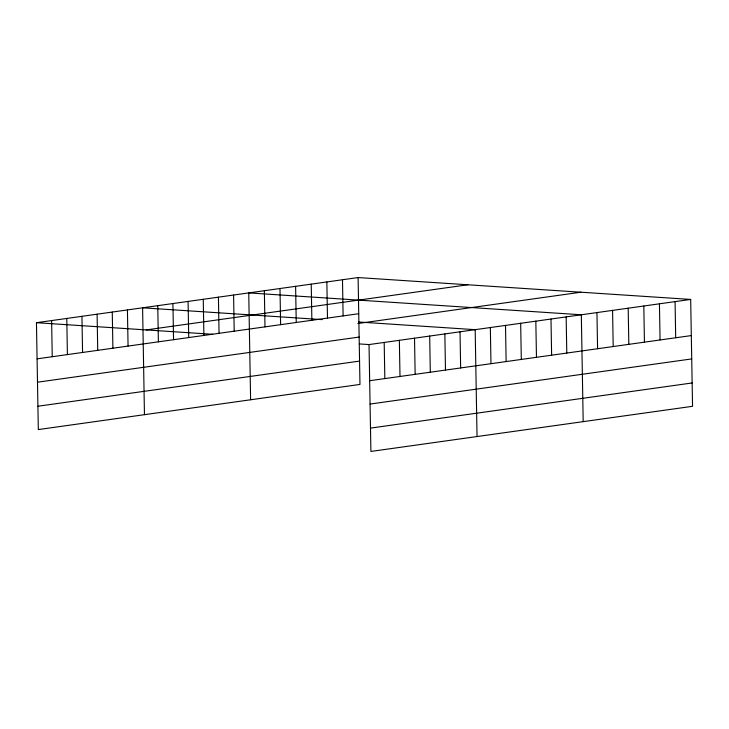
<?xml version="1.0" encoding="UTF-8"?>
<svg xmlns="http://www.w3.org/2000/svg" width="729" height="729" viewBox="0 0 729 729"><rect width="100%" height="100%" fill="white"/><g stroke="black" fill="none" stroke-linecap="round" stroke-linejoin="round"><path stroke-width="1.09" d="M358.103 277.558L359.971 384.429L38.318 429.572L36.45 322.701L358.103 277.558L690.682 299.428L692.55 406.299L370.897 451.442L369.029 344.571L690.682 299.428M146.201 329.918L467.854 284.775M37.079 358.85L358.732 313.707M357.839 323.521L580.931 292.211M37.489 382.196L359.142 337.053M37.908 406.235L359.561 361.092M369.667 380.72L691.32 335.577M370.068 404.057L691.721 358.914M370.487 428.105L692.14 382.962M322.191 319.612L142.592 307.802L144.46 414.683M358.777 322.018L475.18 329.672L477.039 436.543M36.45 322.701L212.722 334.292M359.351 343.933L369.029 344.571M675.063 301.615L675.692 337.773M659.435 303.811L660.073 339.969M643.816 305.998L644.445 342.156M628.188 308.194L628.826 344.352M612.57 310.39L613.198 346.539M596.942 312.577L597.58 348.735M583.191 421.654L581.323 314.773L248.744 292.903L250.603 399.784M566.16 316.905L566.788 353.055M550.996 319.029L551.625 355.187M535.833 321.161L536.462 357.31M520.67 323.284L521.299 359.443M505.507 325.416L506.136 361.566M490.344 327.54L490.972 363.698M460.017 331.795L460.646 367.954M444.854 333.928L445.483 370.086M429.682 336.051L430.32 372.209M414.519 338.183L415.156 374.341M399.355 340.306L399.993 376.465M384.192 342.439L384.83 378.597M342.484 279.745L343.113 315.903M326.856 281.941L327.485 318.099M311.237 284.137L311.866 320.286M295.609 286.324L296.238 322.482M279.991 288.52L280.619 324.678M264.363 290.716L264.992 326.865M233.581 295.035L234.209 331.185M218.418 297.159L219.046 333.317M203.254 299.291L203.883 335.44M188.082 301.414L188.72 337.573M172.919 303.546L173.557 339.705M157.756 305.67L158.393 341.828M127.429 309.925L128.067 346.084M112.266 312.058L112.895 348.216M97.103 314.19L97.732 350.339M81.94 316.313L82.568 352.471M66.776 318.445L67.405 354.595M51.613 320.569L52.242 356.727"/></g></svg>
